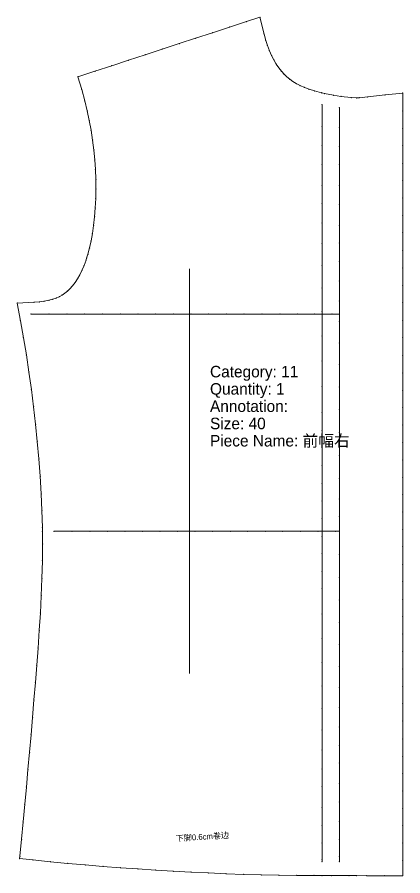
# Model space of a CAD drawing. Extents: x -2456 to 164, y -6201 to 32.
# Drawn here: x -1310 to -976, y -4553 to -3808 of the extents above; entities that cross this region are included whole.
import ezdxf

# ---------------------------------------------------------------- set-up
doc = ezdxf.new("R2010")
doc.units = 0
for name, color, linetype, lineweight, true_color in [('1', 7, 'ByLayer', 5, 0xffffff), ('2', 7, 'ByLayer', 5, 0xffffff), ('3', 7, 'ByLayer', 5, 0xffffff), ('4', 7, 'ByLayer', 5, 0xffffff), ('7', 7, 'ByLayer', 5, 0xffffff), ('8', 7, 'ByLayer', 5, 0xffffff)]:
    doc.layers.add(name, color=color, linetype=linetype, lineweight=lineweight, true_color=true_color)
doc.styles.add('textstyle61', font='')
doc.styles.add('textstyle62', font='')
doc.styles.add('textstyle63', font='')
doc.styles.add('textstyle64', font='')
doc.styles.add('textstyle65', font='')
doc.styles.add('textstyle66', font='')
doc.styles.get('textstyle61').set_extended_font_data('textstyle101')
doc.styles.get('textstyle62').set_extended_font_data('textstyle102')
doc.styles.get('textstyle63').set_extended_font_data('textstyle99')
doc.styles.get('textstyle64').set_extended_font_data('textstyle100')
doc.styles.get('textstyle65').set_extended_font_data('textstyle103')
doc.styles.get('textstyle66').set_extended_font_data('textstyle104')

# ---------------------------------------------------------------- blocks, each defined once
blk = doc.blocks.new('前幅右-40')
at = {"layer": '1'}
blk.add_lwpolyline([(-743.069916, -2507.451324), (-742.871469, -2505.383132), (-741.456437, -2490.608932), (-740.031138, -2475.627454), (-738.589433, -2460.271111), (-737.206551, -2445.285669), (-735.838445, -2430.171618), (-734.507974, -2415.181408), (-733.179677, -2399.923806), (-731.9014, -2384.929033), (-730.633583, -2369.69678), (-729.417824, -2354.696832), (-728.236565, -2339.674737), (-727.111707, -2324.667668), (-726.045313, -2309.291559), (-725.119694, -2294.270801), (-724.343221, -2279.263178), (-723.750161, -2264.225439), (-723.372926, -2248.846054), (-723.253564, -2234.252915), (-723.348694, -2223.266907), (-723.376621, -2220.034168), (-723.750303, -2205.444293), (-724.36864, -2190.862804), (-725.273369, -2175.562771), (-726.396776, -2160.555263), (-727.739382, -2145.459137), (-729.269358, -2130.487654), (-731.012417, -2115.329948), (-732.908816, -2100.400445), (-735.012633, -2085.208777), (-737.274659, -2070.330476), (-739.781754, -2055.401634), (-742.428304, -2040.586608), (-745.207367, -2025.244598), (-730.561913, -2024.624093), (-725.967803, -2024.263382), (-721.942559, -2023.694711), (-717.756456, -2022.858177), (-714.394518, -2021.957483), (-711.330729, -2020.897224), (-708.764589, -2019.760835), (-706.320175, -2018.404975), (-703.976032, -2016.819002), (-701.620116, -2014.908049), (-699.416794, -2012.794736), (-697.184566, -2010.287224), (-695.032912, -2007.469098), (-692.985534, -2004.362132), (-690.963596, -2000.813191), (-689.066317, -1996.962305), (-687.250152, -1992.696695), (-685.533184, -1988.010781), (-684.961166, -1986.278076), (-683.945263, -1982.945266), (-682.467855, -1977.387004), (-681.133648, -1971.387239), (-679.943859, -1964.860291), (-678.938636, -1957.948689), (-678.100826, -1950.422401), (-677.482548, -1942.624738), (-677.081114, -1934.391267), (-676.923825, -1926.151644), (-677.007662, -1917.824845), (-677.334641, -1909.450431), (-677.911195, -1900.976001), (-678.732195, -1892.495176), (-679.816061, -1883.851796), (-681.135043, -1875.29271), (-682.691209, -1866.785958), (-684.461883, -1858.451759), (-686.550109, -1849.851907), (-689.25904, -1839.817056), (-692.510834, -1828.818359), (-677.831734, -1824.013763), (-663.264987, -1819.245932), (-648.806598, -1814.513558), (-634.094699, -1809.698192), (-619.444417, -1804.902973), (-604.732528, -1800.087578), (-590.472643, -1795.420152), (-575.760744, -1790.604789), (-561.080459, -1785.799719), (-546.368616, -1780.984246), (-534.660568, -1777.151947), (-531.115219, -1791.837837), (-529.636704, -1797.362572), (-528.23955, -1801.670162), (-526.468577, -1806.304145), (-524.640471, -1810.430646), (-522.656337, -1814.310085), (-520.564936, -1817.863813), (-518.370971, -1821.107937), (-516.091317, -1824.04085), (-513.740231, -1826.667968), (-511.326591, -1829.004382), (-508.833121, -1831.082396), (-506.199763, -1832.959697), (-503.215208, -1834.777817), (-499.891678, -1836.508429), (-496.168126, -1838.161166), (-492.055842, -1839.70671), (-487.368492, -1841.192531), (-481.376242, -1842.798597), (-480.812988, -1842.935333), (-478.660355, -1843.459473), (-470.78962, -1844.946969), (-464.526367, -1845.888672), (-455.464387, -1846.869518), (-450.813179, -1847.255402), (-450.813675, -1847.255402), (-448.567266, -1847.079148), (-441.221769, -1846.36693), (-426.251321, -1844.664413), (-410.813179, -1843.04306), (-410.813179, -1858.693969), (-410.813178, -1873.748969), (-410.813173, -1888.628929), (-410.813162, -1904.154409), (-410.81315, -1919.166368), (-410.813144, -1934.221363), (-410.813141, -1949.27635), (-410.813141, -1964.240662), (-410.81314, -1979.766131), (-410.813135, -1994.821129), (-410.813122, -2010.005628), (-410.813109, -2025.060643), (-410.813104, -2040.342964), (-410.813103, -2055.397975), (-410.813103, -2070.867175), (-410.813103, -2085.922131), (-410.813103, -2100.95498), (-410.813103, -2116.009967), (-410.813102, -2131.038214), (-410.813097, -2146.093222), (-410.813084, -2161.477916), (-410.813071, -2176.532893), (-410.813065, -2191.646207), (-410.813065, -2206.701232), (-410.813064, -2221.729506), (-410.813059, -2236.784515), (-410.813046, -2251.894724), (-410.813033, -2266.949746), (-410.813027, -2282.377826), (-410.813026, -2297.432861), (-410.813026, -2312.461165), (-410.813026, -2327.51612), (-410.813026, -2342.883811), (-410.81302, -2357.938817), (-410.813008, -2373.08431), (-410.812995, -2388.139318), (-410.812989, -2403.528568), (-410.812988, -2418.583562), (-410.812988, -2433.583796), (-410.812983, -2448.63877), (-410.81297, -2463.666984), (-410.812957, -2478.722038), (-410.812951, -2493.839863), (-410.81295, -2508.894891), (-410.81295, -2522.367401), (-426.538759, -2522.30021), (-442.061258, -2522.233511), (-450.81295, -2522.19574), (-457.333148, -2522.16762), (-472.636356, -2522.107882), (-480.812988, -2522.086334), (-487.68287, -2522.068293), (-502.986247, -2522.013809), (-518.259612, -2521.849365), (-533.559793, -2521.529931), (-548.772938, -2521.089807), (-564.066715, -2520.546737), (-579.34224, -2519.907236), (-594.628002, -2519.171782), (-609.919357, -2518.341165), (-625.195066, -2517.421107), (-640.455147, -2516.421345), (-655.720462, -2515.342081), (-670.883095, -2514.182064), (-686.134423, -2512.919663), (-701.37007, -2511.560675), (-716.53667, -2510.122524), (-731.620156, -2508.627445)], close=True, dxfattribs=at)
at = {"layer": '2'}
for p in [(-534.660568, -1777.151947), (-692.510834, -1828.818359), (-478.660355, -1843.459473), (-464.526367, -1845.888672), (-450.813675, -1847.255402), (-410.813179, -1843.04306), (-480.812988, -1853.223724), (-465.813179, -1855.804291), (-745.207367, -2025.244598), (-733.320084, -2034.766541), (-465.813141, -2034.766541), (-713.319778, -2223.266907), (-465.813179, -2223.266907), (-743.069916, -2507.451324), (-480.812988, -2510.083771), (-465.813179, -2510.168304), (-410.81295, -2522.367401)]:
    blk.add_point(p, dxfattribs=at)
at = {"layer": '3'}
for p in [(-546.368616, -1780.984246), (-561.080459, -1785.799719), (-590.472643, -1795.420152), (-575.760744, -1790.604789), (-531.115219, -1791.837837), (-604.732528, -1800.087578), (-529.636704, -1797.362572), (-528.23955, -1801.670162), (-634.094699, -1809.698192), (-619.444417, -1804.902973), (-526.468577, -1806.304145), (-524.640471, -1810.430646), (-648.806598, -1814.513558), (-522.656337, -1814.310085), (-520.564936, -1817.863813), (-677.831734, -1824.013763), (-663.264987, -1819.245932), (-518.370971, -1821.107937), (-516.091317, -1824.04085), (-513.740231, -1826.667968), (-511.326591, -1829.004382), (-508.833121, -1831.082396), (-506.199763, -1832.959697), (-689.25904, -1839.817056), (-503.215208, -1834.777817), (-499.891678, -1836.508429), (-496.168126, -1838.161166), (-492.055842, -1839.70671), (-487.368492, -1841.192531), (-481.376242, -1842.798597), (-480.812988, -1842.935333), (-470.78962, -1844.946969), (-455.464387, -1846.869518), (-450.813179, -1847.255402), (-448.567266, -1847.079148), (-441.221769, -1846.36693), (-426.251321, -1844.664413), (-686.550109, -1849.851907), (-684.461883, -1858.451759), (-410.813179, -1858.693969), (-682.691209, -1866.785958), (-681.135043, -1875.29271), (-480.812988, -1872.173924), (-465.813179, -1872.984379), (-410.813178, -1873.748969), (-679.816061, -1883.851796), (-678.732195, -1892.495176), (-480.812988, -1888.539456), (-465.813179, -1889.494609), (-410.813173, -1888.628929), (-677.911195, -1900.976001), (-480.812988, -1904.766546), (-465.813179, -1905.008079), (-410.813162, -1904.154409), (-677.334641, -1909.450431), (-677.007662, -1917.824845), (-410.81315, -1919.166368), (-676.923825, -1926.151644), (-480.812988, -1923.519419), (-465.813179, -1922.957445), (-677.081114, -1934.391267), (-410.813144, -1934.221363), (-677.482548, -1942.624738), (-480.812988, -1939.096894), (-465.813179, -1939.615197), (-678.100826, -1950.422401), (-410.813141, -1949.27635), (-678.938636, -1957.948689), (-480.812988, -1955.858321), (-465.813179, -1957.680772), (-679.943859, -1964.860291), (-410.813141, -1964.240662), (-681.133648, -1971.387239), (-480.812988, -1973.702235), (-465.813179, -1973.060183), (-682.467855, -1977.387004), (-410.81314, -1979.766131), (-685.533184, -1988.010781), (-684.961166, -1986.278076), (-683.945263, -1982.945266), (-465.813179, -1989.19201), (-689.066317, -1996.962305), (-687.250152, -1992.696695), (-480.812988, -1992.527124), (-410.813135, -1994.821129), (-692.985534, -2004.362132), (-690.963596, -2000.813191), (-697.184566, -2010.287224), (-695.032912, -2007.469098), (-465.813179, -2006.010211), (-410.813122, -2010.005628), (-706.320175, -2018.404975), (-703.976032, -2016.819002), (-701.620116, -2014.908049), (-699.416794, -2012.794736), (-480.812988, -2012.23152), (-730.561913, -2024.624093), (-725.967803, -2024.263382), (-721.942559, -2023.694711), (-717.756456, -2022.858177), (-714.394518, -2021.957483), (-711.330729, -2020.897224), (-708.764589, -2019.760835), (-465.813179, -2023.448764), (-410.813109, -2025.060643), (-480.812988, -2032.71394), (-742.428304, -2040.586608), (-717.576189, -2034.766541), (-702.155455, -2034.766541), (-686.88638, -2034.766541), (-671.348851, -2034.766541), (-655.846604, -2034.766541), (-640.309066, -2034.766541), (-625.250959, -2034.766541), (-609.713409, -2034.766541), (-594.58485, -2034.766541), (-579.047313, -2034.766541), (-563.977179, -2034.766541), (-548.439627, -2034.766541), (-532.888992, -2034.766541), (-517.351463, -2034.766541), (-502.324511, -2034.766541), (-487.230262, -2034.766541), (-472.134889, -2034.766541), (-465.813179, -2041.441577), (-410.813104, -2040.342964), (-739.781754, -2055.401634), (-480.812988, -2053.872938), (-410.813103, -2055.397975), (-465.813179, -2059.922677), (-737.274659, -2070.330476), (-410.813103, -2070.867175), (-480.812988, -2075.606962), (-465.813179, -2078.825954), (-735.012633, -2085.208777), (-410.813103, -2085.922131), (-732.908816, -2100.400445), (-480.812988, -2097.814563), (-465.813179, -2098.08544), (-410.813103, -2100.95498), (-731.012417, -2115.329948), (-410.813103, -2116.009967), (-480.812988, -2120.394261), (-465.813179, -2117.635058), (-729.269358, -2130.487654), (-410.813102, -2131.038214), (-480.812988, -2135.60401), (-465.813179, -2137.40873), (-727.739382, -2145.459137), (-410.813097, -2146.093222), (-480.812988, -2150.903963), (-726.396776, -2160.555263), (-465.813179, -2157.340489), (-480.812988, -2166.264013), (-410.813084, -2161.477916), (-725.273369, -2175.562771), (-480.812988, -2181.652794), (-465.813179, -2177.364221), (-410.813071, -2176.532893), (-724.36864, -2190.862804), (-480.812988, -2197.042947), (-465.813179, -2195.275383), (-410.813065, -2191.646207), (-723.750303, -2205.444293), (-480.812988, -2212.402994), (-465.813179, -2210.315052), (-410.813065, -2206.701232), (-723.376621, -2220.034168), (-723.348694, -2223.266907), (-697.672813, -2223.266907), (-682.114277, -2223.266907), (-666.882712, -2223.266907), (-651.633498, -2223.266907), (-636.541096, -2223.266907), (-621.291895, -2223.266907), (-606.168616, -2223.266907), (-590.919411, -2223.266907), (-575.764912, -2223.266907), (-560.515692, -2223.266907), (-545.357415, -2223.266907), (-530.108215, -2223.266907), (-514.981257, -2223.266907), (-499.73206, -2223.266907), (-484.482848, -2223.266907), (-480.812988, -2227.702941), (-469.304906, -2223.266907), (-465.813179, -2223.266748), (-410.813064, -2221.729506), (-723.253564, -2234.252915), (-480.812988, -2242.912684), (-410.813059, -2236.784515), (-723.372926, -2248.846054), (-465.813179, -2243.305066), (-480.812988, -2258.002152), (-410.813046, -2251.894724), (-723.750161, -2264.225439), (-465.813179, -2263.256345), (-410.813033, -2266.949746), (-724.343221, -2279.263178), (-480.812988, -2272.941278), (-465.813179, -2283.033468), (-410.813027, -2282.377826), (-725.119694, -2294.270801), (-480.812988, -2295.002281), (-465.813179, -2302.54932), (-410.813026, -2297.432861), (-726.045313, -2309.291559), (-480.812988, -2316.555879), (-410.813026, -2312.461165), (-727.111707, -2324.667668), (-465.813179, -2321.716897), (-410.813026, -2327.51612), (-728.236565, -2339.674737), (-480.812988, -2337.500591), (-465.813179, -2340.449046), (-410.813026, -2342.883811), (-729.417824, -2354.696832), (-480.812988, -2357.734935), (-465.813179, -2358.658761), (-410.81302, -2357.938817), (-730.633583, -2369.69678), (-480.812988, -2377.15743), (-465.813179, -2376.258927), (-410.813008, -2373.08431), (-731.9014, -2384.929033), (-410.812995, -2388.139318), (-480.812988, -2395.666596), (-465.813179, -2393.162464), (-733.179677, -2399.923806), (-410.812989, -2403.528568), (-480.812988, -2413.160951), (-465.813179, -2409.282236), (-734.507974, -2415.181408), (-410.812988, -2418.583562), (-465.813179, -2424.531284), (-735.838445, -2430.171618), (-480.812988, -2429.539015), (-410.812988, -2433.583796), (-465.813179, -2442.235381), (-737.206551, -2445.285669), (-480.812988, -2444.699353), (-410.812983, -2448.63877), (-465.813179, -2458.272742), (-738.589433, -2460.271111), (-480.812988, -2462.843327), (-410.81297, -2463.666984), (-740.031138, -2475.627454), (-480.812988, -2478.401456), (-465.813179, -2475.078011), (-410.812957, -2478.722038), (-741.456437, -2490.608932), (-480.812988, -2493.846252), (-465.813179, -2490.949109), (-410.812951, -2493.839863), (-742.871469, -2505.383132), (-731.620156, -2508.627445), (-716.53667, -2510.122524), (-480.812988, -2508.199296), (-465.813179, -2505.757798), (-410.81295, -2508.894891), (-701.37007, -2511.560675), (-686.134423, -2512.919663), (-670.883095, -2514.182064), (-655.720462, -2515.342081), (-640.455147, -2516.421345), (-625.195066, -2517.421107), (-609.919357, -2518.341165), (-594.628002, -2519.171782), (-579.34224, -2519.907236), (-564.066715, -2520.546737), (-548.772938, -2521.089807), (-533.559793, -2521.529931), (-518.259612, -2521.849365), (-502.986247, -2522.013809), (-487.68287, -2522.068293), (-480.812988, -2522.086334), (-472.636356, -2522.107882), (-457.333148, -2522.16762), (-450.81295, -2522.19574), (-442.061258, -2522.233511), (-426.538759, -2522.30021)]:
    blk.add_point(p, dxfattribs=at)
at = {"layer": '4'}
for p in [(-480.812988, -1842.935333), (-450.813179, -1847.255402), (-684.961166, -1986.278076), (-723.348694, -2223.266907), (-480.812988, -2522.086334), (-450.81295, -2522.19574)]:
    blk.add_point(p, dxfattribs=at)
at = {"layer": '7'}
blk.add_line((-595.730591, -2346.895142), (-595.730591, -1995.448914), dxfattribs=at)
at = {"layer": '8'}
for points in [[(-480.812988, -1853.223724), (-480.812988, -1872.173924), (-480.812988, -1888.539456), (-480.812988, -1904.766546), (-480.812988, -1923.519419), (-480.812988, -1939.096894), (-480.812988, -1955.858321), (-480.812988, -1973.702235), (-480.812988, -1992.527124), (-480.812988, -2012.23152), (-480.812988, -2032.71394), (-480.812988, -2053.872938), (-480.812988, -2075.606962), (-480.812988, -2097.814563), (-480.812988, -2120.394261), (-480.812988, -2135.60401), (-480.812988, -2150.903963), (-480.812988, -2166.264013), (-480.812988, -2181.652794), (-480.812988, -2197.042947), (-480.812988, -2212.402994), (-480.812988, -2227.702941), (-480.812988, -2242.912684), (-480.812988, -2258.002152), (-480.812988, -2272.941278), (-480.812988, -2295.002281), (-480.812988, -2316.555879), (-480.812988, -2337.500591), (-480.812988, -2357.734935), (-480.812988, -2377.15743), (-480.812988, -2395.666596), (-480.812988, -2413.160951), (-480.812988, -2429.539015), (-480.812988, -2444.699353), (-480.812988, -2462.843327), (-480.812988, -2478.401456), (-480.812988, -2493.846252), (-480.812988, -2508.199296), (-480.812988, -2510.083771)], [(-465.813179, -1855.804291), (-465.813179, -1872.984379), (-465.813179, -1889.494609), (-465.813179, -1905.008079), (-465.813179, -1922.957445), (-465.813179, -1939.615197), (-465.813179, -1957.680772), (-465.813179, -1973.060183), (-465.813179, -1989.19201), (-465.813179, -2006.010211), (-465.813179, -2023.448764), (-465.813179, -2041.441577), (-465.813179, -2059.922677), (-465.813179, -2078.825954), (-465.813179, -2098.08544), (-465.813179, -2117.635058), (-465.813179, -2137.40873), (-465.813179, -2157.340489), (-465.813179, -2177.364221), (-465.813179, -2195.275383), (-465.813179, -2210.315052), (-465.813179, -2223.266748), (-465.813179, -2243.305066), (-465.813179, -2263.256345), (-465.813179, -2283.033468), (-465.813179, -2302.54932), (-465.813179, -2321.716897), (-465.813179, -2340.449046), (-465.813179, -2358.658761), (-465.813179, -2376.258927), (-465.813179, -2393.162464), (-465.813179, -2409.282236), (-465.813179, -2424.531284), (-465.813179, -2442.235381), (-465.813179, -2458.272742), (-465.813179, -2475.078011), (-465.813179, -2490.949109), (-465.813179, -2505.757798), (-465.813179, -2510.168304)], [(-733.320084, -2034.766541), (-717.576189, -2034.766541), (-702.155455, -2034.766541), (-686.88638, -2034.766541), (-671.348851, -2034.766541), (-655.846604, -2034.766541), (-640.309066, -2034.766541), (-625.250959, -2034.766541), (-609.713409, -2034.766541), (-594.58485, -2034.766541), (-579.047313, -2034.766541), (-563.977179, -2034.766541), (-548.439627, -2034.766541), (-532.888992, -2034.766541), (-517.351463, -2034.766541), (-502.324511, -2034.766541), (-487.230262, -2034.766541), (-472.134889, -2034.766541), (-465.813141, -2034.766541)], [(-713.319778, -2223.266907), (-697.672813, -2223.266907), (-682.114277, -2223.266907), (-666.882712, -2223.266907), (-651.633498, -2223.266907), (-636.541096, -2223.266907), (-621.291895, -2223.266907), (-606.168616, -2223.266907), (-590.919411, -2223.266907), (-575.764912, -2223.266907), (-560.515692, -2223.266907), (-545.357415, -2223.266907), (-530.108215, -2223.266907), (-514.981257, -2223.266907), (-499.73206, -2223.266907), (-484.482848, -2223.266907), (-469.304906, -2223.266907), (-465.813179, -2223.266907)]]:
    blk.add_lwpolyline(points, dxfattribs=at)
at = {"layer": '1'}
for s, style, p in [('Category: 11', 'textstyle64', (-578.010159, -2089.759674)), ('Quantity: 1', 'textstyle63', (-578.010159, -2104.759674)), ('Annotation: ', 'textstyle66', (-578.010159, -2119.759674)), ('Size: 40', 'textstyle65', (-578.010159, -2134.759674)), ('Piece Name: 前幅右', 'textstyle62', (-578.010159, -2149.759674))]:
    blk.add_text(s, height=10, dxfattribs=dict(at, style=style)).set_placement(p)
at = {"layer": '1', "style": 'textstyle61'}
blk.add_text('下脚0.6cm卷边', height=5, rotation=3.856802, dxfattribs=at).set_placement((-607.496529, -2492.542419))

msp = doc.modelspace()

# ---------------------------------------------------------------- block references
at = {"layer": '1'}
msp.add_blockref('前幅右-40', (-565.025243, -2030.459955), dxfattribs=at)

doc.saveas('drawing.dxf')
